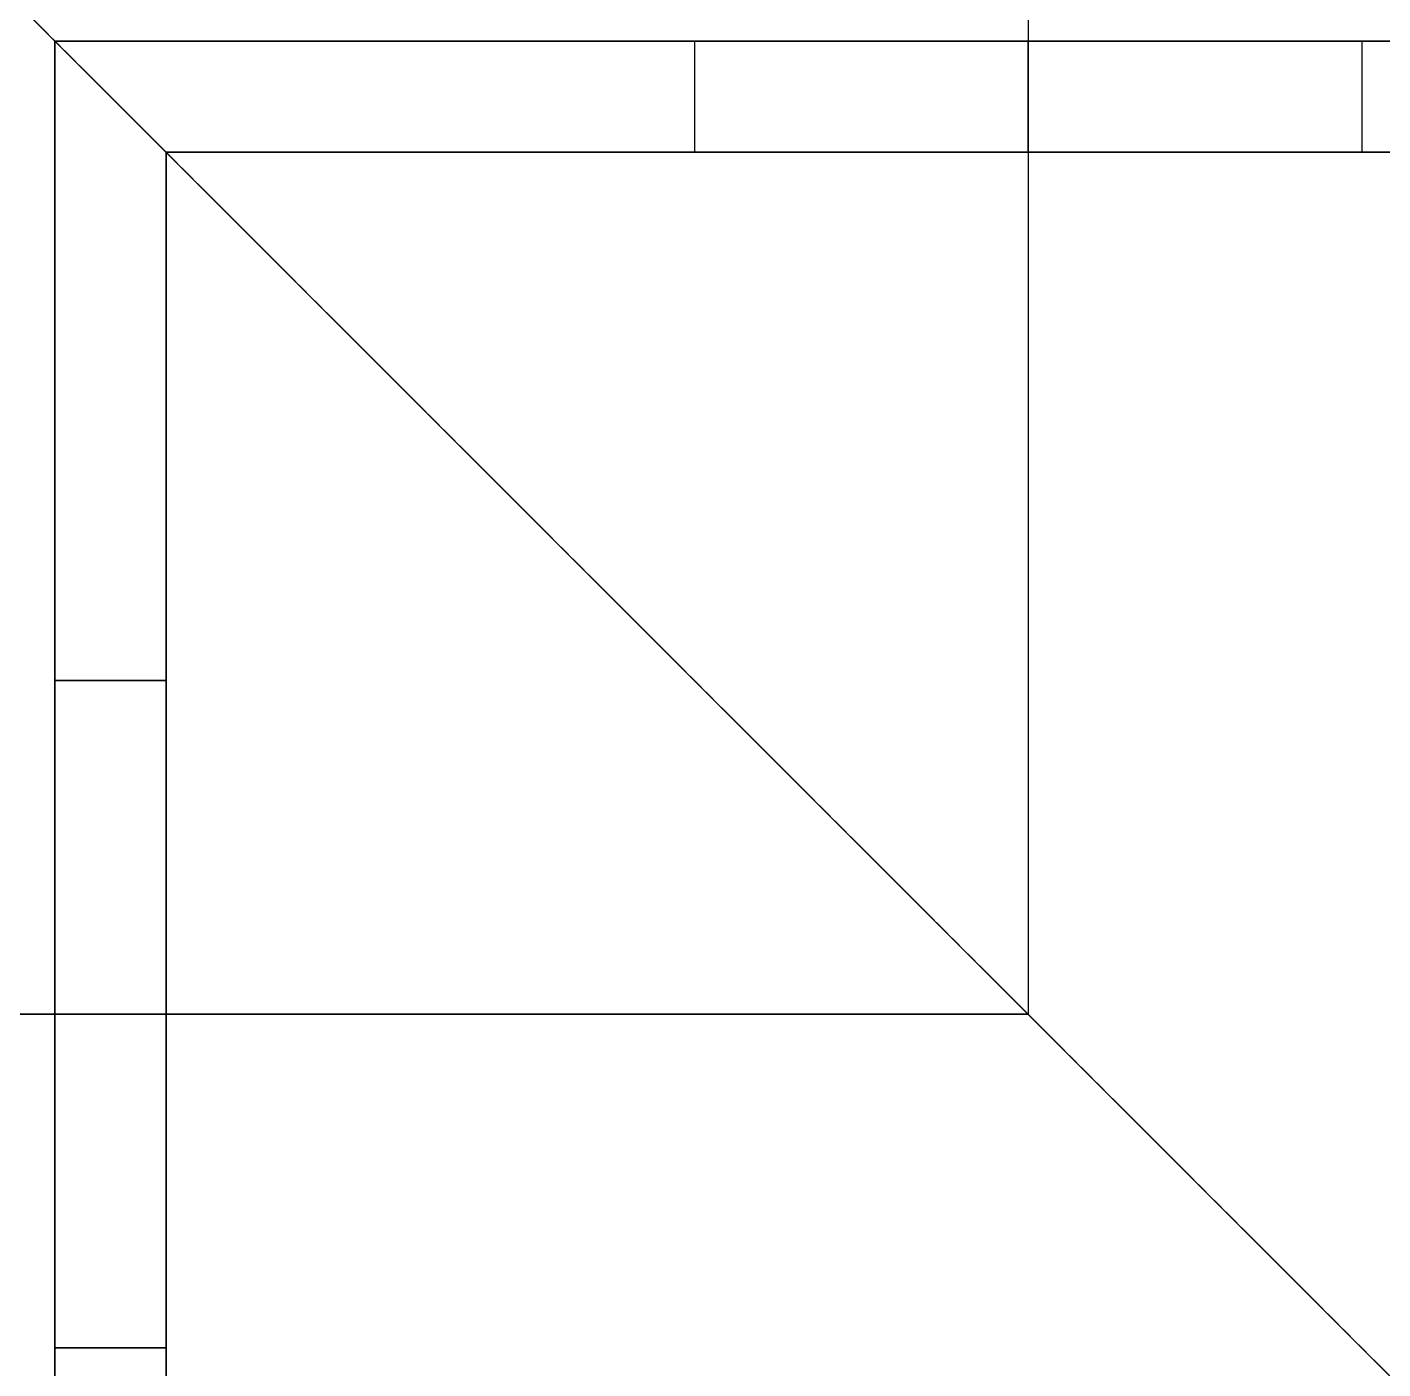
# Model space of a CAD drawing. Header units: millimetres. Extents: x -6529 to 809, y -8611 to 207.
# Drawn here: x 771.03 to 795.41, y -4997.58 to -4973.46 of the extents above; entities that cross this region are included whole.
import ezdxf

# ---------------------------------------------------------------- set-up
doc = ezdxf.new("R2010")
doc.units = ezdxf.units.MM
doc.header["$MEASUREMENT"] = 0
doc.layers.add('staal', color=5, linetype='Continuous', true_color=0x0000ff)

msp = doc.modelspace()

# ---------------------------------------------------------------- linework, layer by layer
at = {"layer": 'staal'}
for p, q in [((809.026, -5011.207), (769.026, -4971.207)), ((809.026, -5011.207, 1276), (769.026, -4971.207, 1276)), ((809.026, -5011.207, 1276), (769.026, -4971.207, 1276)), ((783.026, -4973.707, 170.5), (783.026, -4975.707, 170.5)), ((783.026, -4973.707, 95.5), (783.026, -4975.707, 95.5)), ((783.026, -4973.707, 1220.5), (783.026, -4975.707, 1220.5)), ((783.026, -4973.707, 1145.5), (783.026, -4975.707, 1145.5)), ((783.026, -4973.707, 1371.5), (783.026, -4975.707, 1371.5)), ((783.026, -4973.707, 1446.5), (783.026, -4975.707, 1446.5)), ((789.026, -4975.707, 40), (789.026, -4973.707, 40)), ((789.026, -4975.707, 208), (789.026, -4973.707, 208)), ((789.026, -4973.707, 176.5), (789.026, -4975.707, 176.5)), ((789.026, -4973.707, 164.5), (789.026, -4975.707, 164.5)), ((789.026, -4973.707, 101.5), (789.026, -4975.707, 101.5)), ((789.026, -4973.707, 89.5), (789.026, -4975.707, 89.5)), ((789.026, -4975.707, 1276), (789.026, -4973.707, 1276)), ((789.026, -4975.707, 1108), (789.026, -4973.707, 1108)), ((789.026, -4973.707, 1214.5), (789.026, -4975.707, 1214.5)), ((789.026, -4973.707, 1226.5), (789.026, -4975.707, 1226.5)), ((789.026, -4973.707, 1139.5), (789.026, -4975.707, 1139.5)), ((789.026, -4973.707, 1151.5), (789.026, -4975.707, 1151.5)), ((789.026, -4975.707, 1316), (789.026, -4973.707, 1316)), ((789.026, -4975.707, 1484), (789.026, -4973.707, 1484)), ((789.026, -4973.707, 1377.5), (789.026, -4975.707, 1377.5)), ((789.026, -4973.707, 1365.5), (789.026, -4975.707, 1365.5)), ((789.026, -4973.707, 1452.5), (789.026, -4975.707, 1452.5)), ((789.026, -4973.707, 1440.5), (789.026, -4975.707, 1440.5)), ((795.026, -4973.707, 170.5), (795.026, -4975.707, 170.5)), ((795.026, -4973.707, 95.5), (795.026, -4975.707, 95.5)), ((795.026, -4973.707, 1220.5), (795.026, -4975.707, 1220.5)), ((795.026, -4973.707, 1145.5), (795.026, -4975.707, 1145.5)), ((795.026, -4973.707, 1371.5), (795.026, -4975.707, 1371.5)), ((795.026, -4973.707, 1446.5), (795.026, -4975.707, 1446.5)), ((771.526, -4985.207, 95.5), (773.526, -4985.207, 95.5)), ((771.526, -4985.207, 170.5), (773.526, -4985.207, 170.5)), ((773.526, -4985.207, 1220.5), (771.526, -4985.207, 1220.5)), ((773.526, -4985.207, 1145.5), (771.526, -4985.207, 1145.5)), ((773.526, -4985.207, 1371.5), (771.526, -4985.207, 1371.5)), ((773.526, -4985.207, 1446.5), (771.526, -4985.207, 1446.5)), ((771.526, -4991.207, 40), (773.526, -4991.207, 40)), ((771.526, -4991.207, 208), (773.526, -4991.207, 208)), ((771.526, -4991.207, 101.5), (773.526, -4991.207, 101.5)), ((771.526, -4991.207, 89.5), (773.526, -4991.207, 89.5)), ((771.526, -4991.207, 176.5), (773.526, -4991.207, 176.5)), ((771.526, -4991.207, 164.5), (773.526, -4991.207, 164.5)), ((773.526, -4991.207, 1276), (771.526, -4991.207, 1276)), ((773.526, -4991.207, 1108), (771.526, -4991.207, 1108)), ((773.526, -4991.207, 1214.5), (771.526, -4991.207, 1214.5)), ((773.526, -4991.207, 1226.5), (771.526, -4991.207, 1226.5)), ((773.526, -4991.207, 1139.5), (771.526, -4991.207, 1139.5)), ((773.526, -4991.207, 1151.5), (771.526, -4991.207, 1151.5)), ((773.526, -4991.207, 1316), (771.526, -4991.207, 1316)), ((773.526, -4991.207, 1484), (771.526, -4991.207, 1484)), ((773.526, -4991.207, 1377.5), (771.526, -4991.207, 1377.5)), ((773.526, -4991.207, 1365.5), (771.526, -4991.207, 1365.5)), ((773.526, -4991.207, 1452.5), (771.526, -4991.207, 1452.5)), ((773.526, -4991.207, 1440.5), (771.526, -4991.207, 1440.5)), ((771.526, -4997.207, 95.5), (773.526, -4997.207, 95.5)), ((771.526, -4997.207, 170.5), (773.526, -4997.207, 170.5)), ((773.526, -4997.207, 1220.5), (771.526, -4997.207, 1220.5)), ((773.526, -4997.207, 1145.5), (771.526, -4997.207, 1145.5)), ((773.526, -4997.207, 1371.5), (771.526, -4997.207, 1371.5)), ((773.526, -4997.207, 1446.5), (771.526, -4997.207, 1446.5))]:
    msp.add_line(p, q, dxfattribs=at)
for points in [[(789.026, -4920.707, 40), (789.026, -4955.957, 40), (789.026, -4991.207, 40)], [(789.026, -4920.707, 38), (789.026, -4955.957, 38), (789.026, -4991.207, 38)], [(789.026, -4920.707, 2), (789.026, -4955.957, 2), (789.026, -4991.207, 2)], [(789.026, -4920.707), (789.026, -4955.957), (789.026, -4991.207)], [(789.026, -4921.707, 1316), (789.026, -4956.457, 1316), (789.026, -4991.207, 1316)], [(789.026, -4921.707, 1314), (789.026, -4956.457, 1314), (789.026, -4991.207, 1314)], [(789.026, -4921.707, 1278), (789.026, -4956.457, 1278), (789.026, -4991.207, 1278)], [(789.026, -4921.707, 1276), (789.026, -4956.457, 1276), (789.026, -4991.207, 1276)], [(809.026, -5011.207), (789.026, -4991.207), (769.026, -4971.207)], [(769.026, -4971.207, 40), (789.026, -4991.207, 40), (809.026, -5011.207, 40)], [(809.026, -5011.207, 40), (789.026, -4991.207, 40), (769.026, -4971.207, 40)], [(809.026, -5011.207, 1316), (789.026, -4991.207, 1316), (769.026, -4971.207, 1316)], [(809.026, -5011.207, 1316), (789.026, -4991.207, 1316), (769.026, -4971.207, 1316)], [(807.026, -5009.207, 38), (789.026, -4991.207, 38), (771.026, -4973.207, 38)], [(771.026, -4973.207, 2), (789.026, -4991.207, 2), (807.026, -5009.207, 2)], [(771.026, -4973.207, 38), (789.026, -4991.207, 38), (807.026, -5009.207, 38)], [(807.026, -5009.207, 2), (789.026, -4991.207, 2), (771.026, -4973.207, 2)], [(771.026, -4973.207, 1314), (789.026, -4991.207, 1314), (807.026, -5009.207, 1314)], [(807.026, -5009.207, 1278), (789.026, -4991.207, 1278), (771.026, -4973.207, 1278)], [(771.026, -4973.207, 1314), (789.026, -4991.207, 1314), (807.026, -5009.207, 1314)], [(807.026, -5009.207, 1278), (789.026, -4991.207, 1278), (771.026, -4973.207, 1278)], [(806.526, -4973.707, 40), (789.026, -4973.707, 40), (771.526, -4973.707, 40)], [(771.526, -4973.707, 40), (771.526, -4973.707, 124), (771.526, -4973.707, 208)], [(806.526, -4973.707, 208), (789.026, -4973.707, 208), (771.526, -4973.707, 208)], [(771.526, -4973.707, 40), (771.526, -4991.207, 40), (771.526, -5008.707, 40)], [(771.526, -4973.707, 208), (771.526, -4991.207, 208), (771.526, -5008.707, 208)], [(806.526, -4973.707, 124), (789.026, -4973.707, 124), (771.526, -4973.707, 124)], [(771.526, -4973.707, 124), (771.526, -4991.207, 124), (771.526, -5008.707, 124)], [(771.526, -5008.707, 1276), (771.526, -4991.207, 1276), (771.526, -4973.707, 1276)], [(771.526, -4973.707, 1276), (771.526, -4973.707, 1192), (771.526, -4973.707, 1108)], [(771.526, -5008.707, 1108), (771.526, -4991.207, 1108), (771.526, -4973.707, 1108)], [(771.526, -4973.707, 1276), (789.026, -4973.707, 1276), (806.526, -4973.707, 1276)], [(771.526, -4973.707, 1108), (789.026, -4973.707, 1108), (806.526, -4973.707, 1108)], [(771.526, -5008.707, 1192), (771.526, -4991.207, 1192), (771.526, -4973.707, 1192)], [(771.526, -4973.707, 1192), (789.026, -4973.707, 1192), (806.526, -4973.707, 1192)], [(771.526, -5008.707, 1316), (771.526, -4991.207, 1316), (771.526, -4973.707, 1316)], [(771.526, -4973.707, 1316), (771.526, -4973.707, 1400), (771.526, -4973.707, 1484)], [(771.526, -5008.707, 1484), (771.526, -4991.207, 1484), (771.526, -4973.707, 1484)], [(771.526, -4973.707, 1316), (789.026, -4973.707, 1316), (806.526, -4973.707, 1316)], [(771.526, -4973.707, 1484), (789.026, -4973.707, 1484), (806.526, -4973.707, 1484)], [(771.526, -5008.707, 1400), (771.526, -4991.207, 1400), (771.526, -4973.707, 1400)], [(771.526, -4973.707, 1400), (789.026, -4973.707, 1400), (806.526, -4973.707, 1400)], [(789.026, -4973.707, 40), (789.026, -4973.707, 64.75), (789.026, -4973.707, 89.5)], [(789.026, -4973.707, 101.5), (789.026, -4973.707, 133), (789.026, -4973.707, 164.5)], [(789.026, -4973.707, 176.5), (789.026, -4973.707, 192.25), (789.026, -4973.707, 208)], [(789.026, -4973.707, 1276), (789.026, -4973.707, 1251.25), (789.026, -4973.707, 1226.5)], [(789.026, -4973.707, 1214.5), (789.026, -4973.707, 1183), (789.026, -4973.707, 1151.5)], [(789.026, -4973.707, 1139.5), (789.026, -4973.707, 1123.75), (789.026, -4973.707, 1108)], [(789.026, -4973.707, 1316), (789.026, -4973.707, 1340.75), (789.026, -4973.707, 1365.5)], [(789.026, -4973.707, 1377.5), (789.026, -4973.707, 1409), (789.026, -4973.707, 1440.5)], [(789.026, -4973.707, 1452.5), (789.026, -4973.707, 1468.25), (789.026, -4973.707, 1484)], [(773.526, -5006.707, 40), (773.526, -4991.207, 40), (773.526, -4975.707, 40)], [(773.526, -4975.707, 40), (773.526, -4975.707, 124), (773.526, -4975.707, 208)], [(773.526, -5006.707, 208), (773.526, -4991.207, 208), (773.526, -4975.707, 208)], [(773.526, -4975.707, 40), (789.026, -4975.707, 40), (804.526, -4975.707, 40)], [(773.526, -4975.707, 208), (789.026, -4975.707, 208), (804.526, -4975.707, 208)], [(773.526, -5006.707, 124), (773.526, -4991.207, 124), (773.526, -4975.707, 124)], [(773.526, -4975.707, 124), (789.026, -4975.707, 124), (804.526, -4975.707, 124)], [(804.526, -4975.707, 1276), (789.026, -4975.707, 1276), (773.526, -4975.707, 1276)], [(773.526, -4975.707, 1276), (773.526, -4975.707, 1192), (773.526, -4975.707, 1108)], [(804.526, -4975.707, 1108), (789.026, -4975.707, 1108), (773.526, -4975.707, 1108)], [(773.526, -4975.707, 1276), (773.526, -4991.207, 1276), (773.526, -5006.707, 1276)], [(773.526, -4975.707, 1108), (773.526, -4991.207, 1108), (773.526, -5006.707, 1108)], [(804.526, -4975.707, 1192), (789.026, -4975.707, 1192), (773.526, -4975.707, 1192)], [(773.526, -4975.707, 1192), (773.526, -4991.207, 1192), (773.526, -5006.707, 1192)], [(804.526, -4975.707, 1316), (789.026, -4975.707, 1316), (773.526, -4975.707, 1316)], [(773.526, -4975.707, 1316), (773.526, -4975.707, 1400), (773.526, -4975.707, 1484)], [(804.526, -4975.707, 1484), (789.026, -4975.707, 1484), (773.526, -4975.707, 1484)], [(773.526, -4975.707, 1316), (773.526, -4991.207, 1316), (773.526, -5006.707, 1316)], [(773.526, -4975.707, 1484), (773.526, -4991.207, 1484), (773.526, -5006.707, 1484)], [(804.526, -4975.707, 1400), (789.026, -4975.707, 1400), (773.526, -4975.707, 1400)], [(773.526, -4975.707, 1400), (773.526, -4991.207, 1400), (773.526, -5006.707, 1400)], [(789.026, -4975.707, 40), (789.026, -4975.707, 64.75), (789.026, -4975.707, 89.5)], [(789.026, -4975.707, 101.5), (789.026, -4975.707, 133), (789.026, -4975.707, 164.5)], [(789.026, -4975.707, 176.5), (789.026, -4975.707, 192.25), (789.026, -4975.707, 208)], [(789.026, -4975.707, 1276), (789.026, -4975.707, 1251.25), (789.026, -4975.707, 1226.5)], [(789.026, -4975.707, 1214.5), (789.026, -4975.707, 1183), (789.026, -4975.707, 1151.5)], [(789.026, -4975.707, 1139.5), (789.026, -4975.707, 1123.75), (789.026, -4975.707, 1108)], [(789.026, -4975.707, 1316), (789.026, -4975.707, 1340.75), (789.026, -4975.707, 1365.5)], [(789.026, -4975.707, 1377.5), (789.026, -4975.707, 1409), (789.026, -4975.707, 1440.5)], [(789.026, -4975.707, 1452.5), (789.026, -4975.707, 1468.25), (789.026, -4975.707, 1484)], [(789.026, -4991.207, 40), (753.776, -4991.207, 40), (718.526, -4991.207, 40)], [(789.026, -4991.207, 38), (753.776, -4991.207, 38), (718.526, -4991.207, 38)], [(789.026, -4991.207, 2), (753.776, -4991.207, 2), (718.526, -4991.207, 2)], [(789.026, -4991.207), (753.776, -4991.207), (718.526, -4991.207)], [(718.526, -4991.207, 1316), (753.776, -4991.207, 1316), (789.026, -4991.207, 1316)], [(718.526, -4991.207, 1314), (753.776, -4991.207, 1314), (789.026, -4991.207, 1314)], [(718.526, -4991.207, 1278), (753.776, -4991.207, 1278), (789.026, -4991.207, 1278)], [(718.526, -4991.207, 1276), (753.776, -4991.207, 1276), (789.026, -4991.207, 1276)], [(771.526, -4991.207, 40), (771.526, -4991.207, 64.75), (771.526, -4991.207, 89.5)], [(771.526, -4991.207, 101.5), (771.526, -4991.207, 133), (771.526, -4991.207, 164.5)], [(771.526, -4991.207, 176.5), (771.526, -4991.207, 192.25), (771.526, -4991.207, 208)], [(771.526, -4991.207, 1276), (771.526, -4991.207, 1251.25), (771.526, -4991.207, 1226.5)], [(771.526, -4991.207, 1214.5), (771.526, -4991.207, 1183), (771.526, -4991.207, 1151.5)], [(771.526, -4991.207, 1139.5), (771.526, -4991.207, 1123.75), (771.526, -4991.207, 1108)], [(771.526, -4991.207, 1316), (771.526, -4991.207, 1340.75), (771.526, -4991.207, 1365.5)], [(771.526, -4991.207, 1377.5), (771.526, -4991.207, 1409), (771.526, -4991.207, 1440.5)], [(771.526, -4991.207, 1452.5), (771.526, -4991.207, 1468.25), (771.526, -4991.207, 1484)], [(773.526, -4991.207, 40), (773.526, -4991.207, 64.75), (773.526, -4991.207, 89.5)], [(773.526, -4991.207, 101.5), (773.526, -4991.207, 133), (773.526, -4991.207, 164.5)], [(773.526, -4991.207, 176.5), (773.526, -4991.207, 192.25), (773.526, -4991.207, 208)], [(773.526, -4991.207, 1276), (773.526, -4991.207, 1251.25), (773.526, -4991.207, 1226.5)], [(773.526, -4991.207, 1214.5), (773.526, -4991.207, 1183), (773.526, -4991.207, 1151.5)], [(773.526, -4991.207, 1139.5), (773.526, -4991.207, 1123.75), (773.526, -4991.207, 1108)], [(773.526, -4991.207, 1316), (773.526, -4991.207, 1340.75), (773.526, -4991.207, 1365.5)], [(773.526, -4991.207, 1377.5), (773.526, -4991.207, 1409), (773.526, -4991.207, 1440.5)], [(773.526, -4991.207, 1452.5), (773.526, -4991.207, 1468.25), (773.526, -4991.207, 1484)], [(789.026, -4991.207), (789.026, -4991.207, 1), (789.026, -4991.207, 2)], [(789.026, -4991.207, 38), (789.026, -4991.207, 39), (789.026, -4991.207, 40)], [(789.178, -4991.359, 40), (789.178, -4991.359, 39), (789.178, -4991.359, 38)], [(789.178, -4991.359, 2), (789.178, -4991.359, 1), (789.178, -4991.359)], [(789.178, -4991.359, 1316), (789.178, -4991.359, 1315), (789.178, -4991.359, 1314)], [(789.178, -4991.359, 1278), (789.178, -4991.359, 1277), (789.178, -4991.359, 1276)], [(789.178, -4991.359, 1316), (789.178, -4991.359, 1315), (789.178, -4991.359, 1314)], [(789.178, -4991.359, 1278), (789.178, -4991.359, 1277), (789.178, -4991.359, 1276)]]:
    msp.add_open_spline(points, degree=2, dxfattribs=at)
for points, knots in [([(795.026, -4973.707, 170.5), (795.026, -4973.707, 176.5), (789.026, -4973.707, 176.5), (783.026, -4973.707, 176.5), (783.026, -4973.707, 170.5), (783.026, -4973.707, 164.5), (789.026, -4973.707, 164.5), (795.026, -4973.707, 164.5), (795.026, -4973.707, 170.5)], [0, 0, 0, 7.853982, 7.853982, 15.707963, 15.707963, 23.561945, 23.561945, 31.415927, 31.415927, 31.415927]), ([(795.026, -4973.707, 95.5), (795.026, -4973.707, 101.5), (789.026, -4973.707, 101.5), (783.026, -4973.707, 101.5), (783.026, -4973.707, 95.5), (783.026, -4973.707, 89.5), (789.026, -4973.707, 89.5), (795.026, -4973.707, 89.5), (795.026, -4973.707, 95.5)], [0, 0, 0, 7.853982, 7.853982, 15.707963, 15.707963, 23.561945, 23.561945, 31.415927, 31.415927, 31.415927]), ([(783.026, -4973.707, 1220.5), (783.026, -4973.707, 1214.5), (789.026, -4973.707, 1214.5), (795.026, -4973.707, 1214.5), (795.026, -4973.707, 1220.5), (795.026, -4973.707, 1226.5), (789.026, -4973.707, 1226.5), (783.026, -4973.707, 1226.5), (783.026, -4973.707, 1220.5)], [0, 0, 0, 7.853982, 7.853982, 15.707963, 15.707963, 23.561945, 23.561945, 31.415927, 31.415927, 31.415927]), ([(783.026, -4973.707, 1145.5), (783.026, -4973.707, 1139.5), (789.026, -4973.707, 1139.5), (795.026, -4973.707, 1139.5), (795.026, -4973.707, 1145.5), (795.026, -4973.707, 1151.5), (789.026, -4973.707, 1151.5), (783.026, -4973.707, 1151.5), (783.026, -4973.707, 1145.5)], [0, 0, 0, 7.853982, 7.853982, 15.707963, 15.707963, 23.561945, 23.561945, 31.415927, 31.415927, 31.415927]), ([(783.026, -4973.707, 1371.5), (783.026, -4973.707, 1377.5), (789.026, -4973.707, 1377.5), (795.026, -4973.707, 1377.5), (795.026, -4973.707, 1371.5), (795.026, -4973.707, 1365.5), (789.026, -4973.707, 1365.5), (783.026, -4973.707, 1365.5), (783.026, -4973.707, 1371.5)], [0, 0, 0, 7.853982, 7.853982, 15.707963, 15.707963, 23.561945, 23.561945, 31.415927, 31.415927, 31.415927]), ([(783.026, -4973.707, 1446.5), (783.026, -4973.707, 1452.5), (789.026, -4973.707, 1452.5), (795.026, -4973.707, 1452.5), (795.026, -4973.707, 1446.5), (795.026, -4973.707, 1440.5), (789.026, -4973.707, 1440.5), (783.026, -4973.707, 1440.5), (783.026, -4973.707, 1446.5)], [0, 0, 0, 7.853982, 7.853982, 15.707963, 15.707963, 23.561945, 23.561945, 31.415927, 31.415927, 31.415927]), ([(795.026, -4975.707, 170.5), (795.026, -4975.707, 164.5), (789.026, -4975.707, 164.5), (783.026, -4975.707, 164.5), (783.026, -4975.707, 170.5), (783.026, -4975.707, 176.5), (789.026, -4975.707, 176.5), (795.026, -4975.707, 176.5), (795.026, -4975.707, 170.5)], [-31.415927, -31.415927, -31.415927, -23.561945, -23.561945, -15.707963, -15.707963, -7.853982, -7.853982, 0, 0, 0]), ([(795.026, -4975.707, 95.5), (795.026, -4975.707, 89.5), (789.026, -4975.707, 89.5), (783.026, -4975.707, 89.5), (783.026, -4975.707, 95.5), (783.026, -4975.707, 101.5), (789.026, -4975.707, 101.5), (795.026, -4975.707, 101.5), (795.026, -4975.707, 95.5)], [-31.415927, -31.415927, -31.415927, -23.561945, -23.561945, -15.707963, -15.707963, -7.853982, -7.853982, 0, 0, 0]), ([(783.026, -4975.707, 1220.5), (783.026, -4975.707, 1226.5), (789.026, -4975.707, 1226.5), (795.026, -4975.707, 1226.5), (795.026, -4975.707, 1220.5), (795.026, -4975.707, 1214.5), (789.026, -4975.707, 1214.5), (783.026, -4975.707, 1214.5), (783.026, -4975.707, 1220.5)], [-31.415927, -31.415927, -31.415927, -23.561945, -23.561945, -15.707963, -15.707963, -7.853982, -7.853982, 0, 0, 0]), ([(783.026, -4975.707, 1145.5), (783.026, -4975.707, 1151.5), (789.026, -4975.707, 1151.5), (795.026, -4975.707, 1151.5), (795.026, -4975.707, 1145.5), (795.026, -4975.707, 1139.5), (789.026, -4975.707, 1139.5), (783.026, -4975.707, 1139.5), (783.026, -4975.707, 1145.5)], [-31.415927, -31.415927, -31.415927, -23.561945, -23.561945, -15.707963, -15.707963, -7.853982, -7.853982, 0, 0, 0]), ([(783.026, -4975.707, 1371.5), (783.026, -4975.707, 1365.5), (789.026, -4975.707, 1365.5), (795.026, -4975.707, 1365.5), (795.026, -4975.707, 1371.5), (795.026, -4975.707, 1377.5), (789.026, -4975.707, 1377.5), (783.026, -4975.707, 1377.5), (783.026, -4975.707, 1371.5)], [-31.415927, -31.415927, -31.415927, -23.561945, -23.561945, -15.707963, -15.707963, -7.853982, -7.853982, 0, 0, 0]), ([(783.026, -4975.707, 1446.5), (783.026, -4975.707, 1440.5), (789.026, -4975.707, 1440.5), (795.026, -4975.707, 1440.5), (795.026, -4975.707, 1446.5), (795.026, -4975.707, 1452.5), (789.026, -4975.707, 1452.5), (783.026, -4975.707, 1452.5), (783.026, -4975.707, 1446.5)], [-31.415927, -31.415927, -31.415927, -23.561945, -23.561945, -15.707963, -15.707963, -7.853982, -7.853982, 0, 0, 0]), ([(771.526, -4985.207, 95.5), (771.526, -4985.207, 101.5), (771.526, -4991.207, 101.5), (771.526, -4997.207, 101.5), (771.526, -4997.207, 95.5), (771.526, -4997.207, 89.5), (771.526, -4991.207, 89.5), (771.526, -4985.207, 89.5), (771.526, -4985.207, 95.5)], [0, 0, 0, 7.853982, 7.853982, 15.707963, 15.707963, 23.561945, 23.561945, 31.415927, 31.415927, 31.415927]), ([(771.526, -4985.207, 170.5), (771.526, -4985.207, 176.5), (771.526, -4991.207, 176.5), (771.526, -4997.207, 176.5), (771.526, -4997.207, 170.5), (771.526, -4997.207, 164.5), (771.526, -4991.207, 164.5), (771.526, -4985.207, 164.5), (771.526, -4985.207, 170.5)], [0, 0, 0, 7.853982, 7.853982, 15.707963, 15.707963, 23.561945, 23.561945, 31.415927, 31.415927, 31.415927]), ([(771.526, -4985.207, 1220.5), (771.526, -4985.207, 1226.5), (771.526, -4991.207, 1226.5), (771.526, -4997.207, 1226.5), (771.526, -4997.207, 1220.5), (771.526, -4997.207, 1214.5), (771.526, -4991.207, 1214.5), (771.526, -4985.207, 1214.5), (771.526, -4985.207, 1220.5)], [-31.415927, -31.415927, -31.415927, -23.561945, -23.561945, -15.707963, -15.707963, -7.853982, -7.853982, 0, 0, 0]), ([(771.526, -4985.207, 1145.5), (771.526, -4985.207, 1151.5), (771.526, -4991.207, 1151.5), (771.526, -4997.207, 1151.5), (771.526, -4997.207, 1145.5), (771.526, -4997.207, 1139.5), (771.526, -4991.207, 1139.5), (771.526, -4985.207, 1139.5), (771.526, -4985.207, 1145.5)], [-31.415927, -31.415927, -31.415927, -23.561945, -23.561945, -15.707963, -15.707963, -7.853982, -7.853982, 0, 0, 0]), ([(771.526, -4985.207, 1371.5), (771.526, -4985.207, 1365.5), (771.526, -4991.207, 1365.5), (771.526, -4997.207, 1365.5), (771.526, -4997.207, 1371.5), (771.526, -4997.207, 1377.5), (771.526, -4991.207, 1377.5), (771.526, -4985.207, 1377.5), (771.526, -4985.207, 1371.5)], [-31.415927, -31.415927, -31.415927, -23.561945, -23.561945, -15.707963, -15.707963, -7.853982, -7.853982, 0, 0, 0]), ([(771.526, -4985.207, 1446.5), (771.526, -4985.207, 1440.5), (771.526, -4991.207, 1440.5), (771.526, -4997.207, 1440.5), (771.526, -4997.207, 1446.5), (771.526, -4997.207, 1452.5), (771.526, -4991.207, 1452.5), (771.526, -4985.207, 1452.5), (771.526, -4985.207, 1446.5)], [-31.415927, -31.415927, -31.415927, -23.561945, -23.561945, -15.707963, -15.707963, -7.853982, -7.853982, 0, 0, 0]), ([(773.526, -4985.207, 95.5), (773.526, -4985.207, 89.5), (773.526, -4991.207, 89.5), (773.526, -4997.207, 89.5), (773.526, -4997.207, 95.5), (773.526, -4997.207, 101.5), (773.526, -4991.207, 101.5), (773.526, -4985.207, 101.5), (773.526, -4985.207, 95.5)], [-31.415927, -31.415927, -31.415927, -23.561945, -23.561945, -15.707963, -15.707963, -7.853982, -7.853982, 0, 0, 0]), ([(773.526, -4985.207, 170.5), (773.526, -4985.207, 164.5), (773.526, -4991.207, 164.5), (773.526, -4997.207, 164.5), (773.526, -4997.207, 170.5), (773.526, -4997.207, 176.5), (773.526, -4991.207, 176.5), (773.526, -4985.207, 176.5), (773.526, -4985.207, 170.5)], [-31.415927, -31.415927, -31.415927, -23.561945, -23.561945, -15.707963, -15.707963, -7.853982, -7.853982, 0, 0, 0]), ([(773.526, -4985.207, 1220.5), (773.526, -4985.207, 1214.5), (773.526, -4991.207, 1214.5), (773.526, -4997.207, 1214.5), (773.526, -4997.207, 1220.5), (773.526, -4997.207, 1226.5), (773.526, -4991.207, 1226.5), (773.526, -4985.207, 1226.5), (773.526, -4985.207, 1220.5)], [0, 0, 0, 7.853982, 7.853982, 15.707963, 15.707963, 23.561945, 23.561945, 31.415927, 31.415927, 31.415927]), ([(773.526, -4985.207, 1145.5), (773.526, -4985.207, 1139.5), (773.526, -4991.207, 1139.5), (773.526, -4997.207, 1139.5), (773.526, -4997.207, 1145.5), (773.526, -4997.207, 1151.5), (773.526, -4991.207, 1151.5), (773.526, -4985.207, 1151.5), (773.526, -4985.207, 1145.5)], [0, 0, 0, 7.853982, 7.853982, 15.707963, 15.707963, 23.561945, 23.561945, 31.415927, 31.415927, 31.415927]), ([(773.526, -4985.207, 1371.5), (773.526, -4985.207, 1377.5), (773.526, -4991.207, 1377.5), (773.526, -4997.207, 1377.5), (773.526, -4997.207, 1371.5), (773.526, -4997.207, 1365.5), (773.526, -4991.207, 1365.5), (773.526, -4985.207, 1365.5), (773.526, -4985.207, 1371.5)], [0, 0, 0, 7.853982, 7.853982, 15.707963, 15.707963, 23.561945, 23.561945, 31.415927, 31.415927, 31.415927]), ([(773.526, -4985.207, 1446.5), (773.526, -4985.207, 1452.5), (773.526, -4991.207, 1452.5), (773.526, -4997.207, 1452.5), (773.526, -4997.207, 1446.5), (773.526, -4997.207, 1440.5), (773.526, -4991.207, 1440.5), (773.526, -4985.207, 1440.5), (773.526, -4985.207, 1446.5)], [0, 0, 0, 7.853982, 7.853982, 15.707963, 15.707963, 23.561945, 23.561945, 31.415927, 31.415927, 31.415927])]:
    msp.add_rational_spline(points, [1, 0.707106781187, 1, 0.707106781187, 1, 0.707106781187, 1, 0.707106781187, 1], degree=2, knots=knots, dxfattribs=at)

doc.saveas('drawing.dxf')
